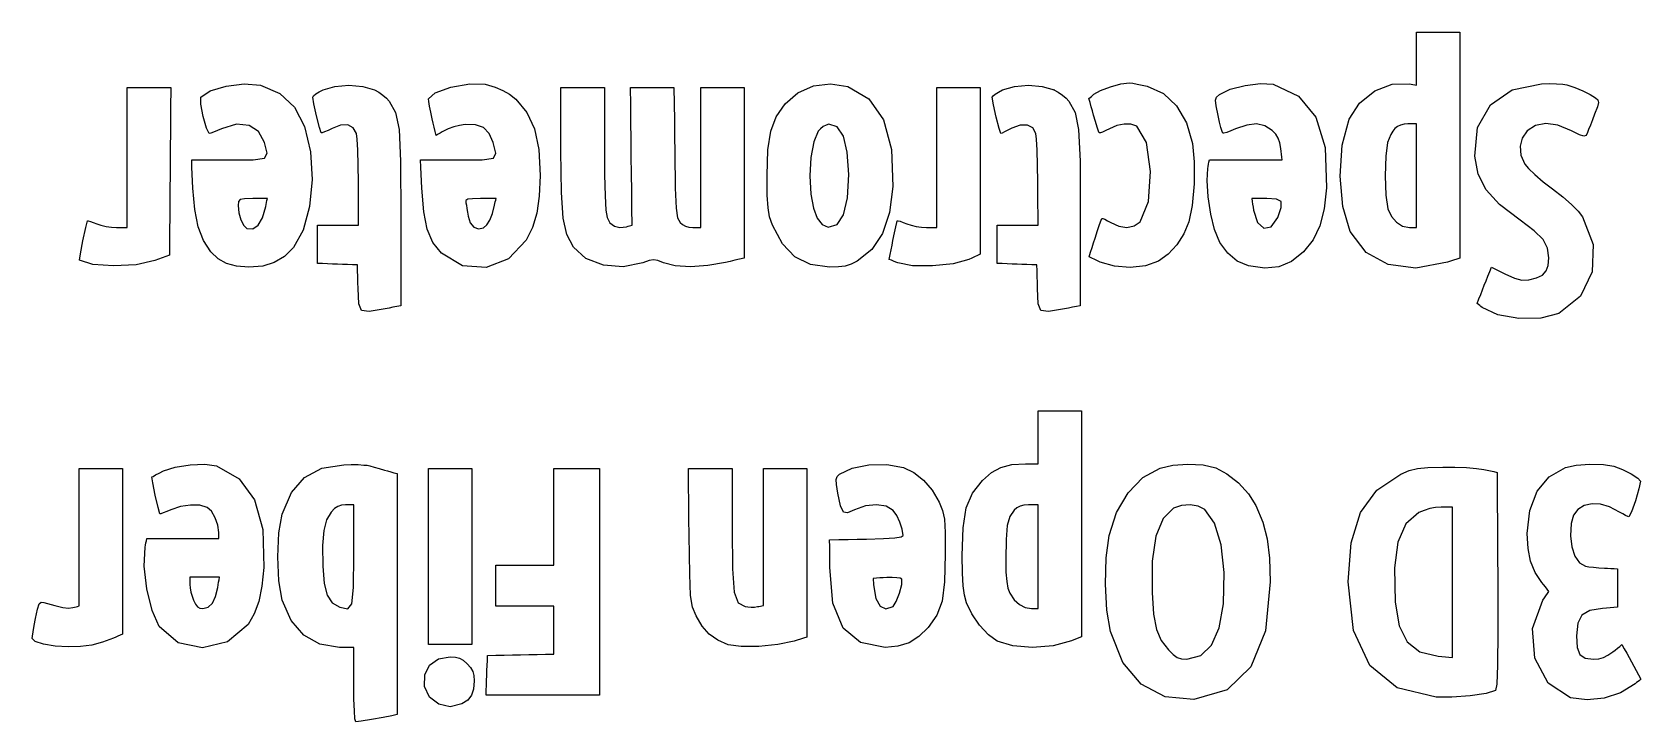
# Model space of a CAD drawing. Extents: x -68 to 38, y -28 to 81.
# Drawn here: x -65.54 to -21.32, y 62.44 to 81.38 of the extents above; entities that cross this region are included whole.
import ezdxf

# ---------------------------------------------------------------- set-up
doc = ezdxf.new("R2010")
doc.units = 0
doc.layers.add('text', color=7, linetype='CONTINUOUS')

msp = doc.modelspace()

# ---------------------------------------------------------------- linework, layer by layer
at = {"layer": 'text', "color": 7}
for points in [[(-26.300656, 78.281044), (-26.300656, 77.505426), (-26.300656, 76.729808), (-26.300656, 75.95419), (-26.300656, 75.178572), (-26.385603, 75.151138), (-26.47055, 75.123703), (-26.555497, 75.096268), (-26.640444, 75.068834), (-27.508071, 74.905879), (-28.264853, 74.998796), (-28.876781, 75.33687), (-29.309864, 75.909396), (-29.515527, 76.59332), (-29.590418, 77.431819), (-29.533045, 78.28089), (-29.341908, 78.996538), (-29.051977, 79.437794), (-28.638648, 79.770261), (-28.162115, 79.958703), (-27.682571, 79.967884), (-27.635102, 79.958385), (-27.587631, 79.948887), (-27.540162, 79.939388), (-27.49269, 79.92989), (-27.49269, 80.111592), (-27.49269, 80.293295), (-27.49269, 80.474997), (-27.49269, 80.6567), (-27.49269, 80.838402), (-27.49269, 81.020105), (-27.49269, 81.201807), (-27.49269, 81.38351), (-27.343685, 81.38351), (-27.194682, 81.38351), (-27.045677, 81.38351), (-26.896672, 81.38351), (-26.747669, 81.38351), (-26.598664, 81.38351), (-26.449659, 81.38351), (-26.300656, 81.38351), (-26.300656, 80.607889), (-26.300656, 79.832272), (-26.300656, 79.056651)], [(-61.746293, 77.559319), (-61.750632, 76.984059), (-61.754971, 76.4088), (-61.759337, 75.833537), (-61.763676, 75.258281), (-61.863011, 75.221948), (-61.962349, 75.185618), (-62.061686, 75.149288), (-62.161022, 75.112958), (-62.682687, 74.998185), (-63.301947, 74.962474), (-63.868293, 75.004963), (-64.231203, 75.124798), (-64.209348, 75.294711), (-64.141536, 75.657471), (-64.065288, 76.023275), (-64.018134, 76.20234), (-63.993157, 76.201282), (-63.936666, 76.185301), (-63.857053, 76.157184), (-63.7627, 76.119652), (-63.645895, 76.080743), (-63.505157, 76.048879), (-63.358197, 76.027342), (-63.222739, 76.019431), (-63.147705, 76.019431), (-63.072672, 76.019431), (-62.997636, 76.019431), (-62.922603, 76.019431), (-62.922603, 76.499557), (-62.922603, 76.979683), (-62.922603, 77.459809), (-62.922603, 77.939935), (-62.922603, 78.420058), (-62.922603, 78.900184), (-62.922603, 79.38031), (-62.922603, 79.860436), (-62.773384, 79.860436), (-62.624164, 79.860436), (-62.474944, 79.860436), (-62.325727, 79.860436), (-62.176508, 79.860436), (-62.027288, 79.860436), (-61.878068, 79.860436), (-61.728851, 79.860436), (-61.73319, 79.285177), (-61.737556, 78.709917), (-61.741895, 78.13466)], [(-59.261591, 79.924389), (-58.732575, 79.702173), (-58.330467, 79.32869), (-58.049416, 78.796179), (-57.88357, 78.096881), (-57.842068, 77.338521), (-57.916429, 76.597178), (-58.092874, 75.949234), (-58.357605, 75.471077), (-58.606102, 75.223141), (-58.881758, 75.055414), (-59.200512, 74.960857), (-59.578308, 74.932441), (-59.924722, 74.955486), (-60.19834, 75.026828), (-60.42358, 75.156286), (-60.624864, 75.353681), (-60.826511, 75.660153), (-60.972926, 76.041809), (-61.0687, 76.51485), (-61.118426, 77.095478), (-61.127025, 77.29001), (-61.135624, 77.484545), (-61.144223, 77.679077), (-61.152822, 77.873612), (-60.893927, 77.873612), (-60.635038, 77.873612), (-60.376146, 77.873612), (-60.117253, 77.873612), (-59.459394, 77.87766), (-59.148601, 77.924176), (-59.08046, 78.064689), (-59.150564, 78.350724), (-59.311605, 78.655154), (-59.575699, 78.824805), (-59.92224, 78.853004), (-60.330624, 78.733071), (-60.446808, 78.682207), (-60.549741, 78.640554), (-60.628254, 78.612408), (-60.671166, 78.602063), (-60.747218, 78.745149), (-60.835565, 79.066718), (-60.899052, 79.405242), (-60.90064, 79.599195), (-60.64809, 79.775021), (-60.208683, 79.904114), (-59.705538, 79.962034)], [(-56.1281, 79.800389), (-56.012186, 79.737548), (-55.897246, 79.657565), (-55.796551, 79.57072), (-55.723391, 79.487281), (-55.546504, 79.174285), (-55.451613, 78.710957), (-55.413307, 77.843457), (-55.40619, 76.317944), (-55.40619, 75.705519), (-55.40619, 75.093091), (-55.40619, 74.48066), (-55.40619, 73.868234), (-55.513806, 73.848152), (-55.62142, 73.828097), (-55.729034, 73.808015), (-55.836648, 73.78796), (-56.274933, 73.71049), (-56.488968, 73.735837), (-56.562498, 73.927046), (-56.579273, 74.347191), (-56.584009, 74.508613), (-56.588745, 74.670035), (-56.593481, 74.831457), (-56.598217, 74.992877), (-56.734808, 74.997692), (-56.871394, 75.002508), (-57.007982, 75.007323), (-57.144568, 75.012139), (-57.281156, 75.016954), (-57.417742, 75.02177), (-57.554331, 75.026585), (-57.690919, 75.0314), (-57.690919, 75.163179), (-57.690919, 75.29496), (-57.690919, 75.426738), (-57.690919, 75.558519), (-57.690919, 75.690295), (-57.690919, 75.822073), (-57.690919, 75.953851), (-57.690919, 76.08563), (-57.55019, 76.08563), (-57.409466, 76.08563), (-57.26874, 76.08563), (-57.128013, 76.08563), (-56.987286, 76.08563), (-56.846557, 76.08563), (-56.705833, 76.08563), (-56.565107, 76.08563), (-56.566694, 76.3795), (-56.568282, 76.67337), (-56.569869, 76.96724), (-56.571457, 77.26111), (-56.577648, 77.730544), (-56.589607, 78.139751), (-56.605614, 78.444752), (-56.62395, 78.60156), (-56.712083, 78.757706), (-56.860572, 78.834682), (-57.05833, 78.830157), (-57.294269, 78.741831), (-57.404497, 78.686772), (-57.49776, 78.644679), (-57.564226, 78.619676), (-57.594047, 78.615919), (-57.640746, 78.769004), (-57.718269, 79.086988), (-57.790945, 79.416169), (-57.823094, 79.602851), (-57.800896, 79.638303), (-57.740428, 79.686531), (-57.650935, 79.741197), (-57.541652, 79.79596), (-57.214881, 79.891755), (-56.832735, 79.924553), (-56.451593, 79.894179), (-56.127835, 79.800463), (-56.127835, 79.800458), (-56.127835, 79.80045), (-56.127835, 79.800445)], [(-53.088337, 79.951548), (-52.812874, 79.872456), (-52.598223, 79.78634), (-52.418315, 79.68052), (-52.247084, 79.542315), (-51.940218, 79.181013), (-51.732205, 78.72833), (-51.614643, 78.157856), (-51.579123, 77.443167), (-51.602141, 76.884274), (-51.669996, 76.41589), (-51.787125, 76.017264), (-51.957945, 75.667644), (-52.443127, 75.158228), (-53.062535, 74.919103), (-53.712275, 74.966001), (-54.288463, 75.314655), (-54.521114, 75.608449), (-54.678708, 75.971552), (-54.775569, 76.451416), (-54.826022, 77.095491), (-54.834409, 77.290023), (-54.842797, 77.484558), (-54.851184, 77.67909), (-54.859571, 77.873625), (-54.600912, 77.873625), (-54.342253, 77.873625), (-54.083591, 77.873625), (-53.824932, 77.873625), (-53.167514, 77.877753), (-52.857631, 77.92437), (-52.792253, 78.064855), (-52.868349, 78.350574), (-52.978268, 78.600959), (-53.1367, 78.76267), (-53.353434, 78.842005), (-53.638263, 78.84526), (-53.79233, 78.820997), (-53.952141, 78.781273), (-54.09882, 78.7316), (-54.213493, 78.677482), (-54.269479, 78.644449), (-54.325465, 78.611418), (-54.381451, 78.578385), (-54.437437, 78.545352), (-54.463339, 78.659191), (-54.489242, 78.773031), (-54.515145, 78.886871), (-54.541048, 79.00071), (-54.581259, 79.184984), (-54.614192, 79.350111), (-54.636443, 79.478042), (-54.644619, 79.550728), (-54.461461, 79.720631), (-54.02651, 79.873568), (-53.511546, 79.965293)], [(-45.969238, 77.519285), (-45.969238, 76.934019), (-45.969238, 76.348755), (-45.969238, 75.763486), (-45.969238, 75.17822), (-46.096912, 75.148153), (-46.224582, 75.118086), (-46.352254, 75.088019), (-46.479929, 75.057951), (-46.969408, 74.972118), (-47.44371, 74.942543), (-47.862802, 74.969345), (-48.186668, 75.052654), (-48.339809, 75.111892), (-48.45567, 75.131339), (-48.577754, 75.110807), (-48.749574, 75.050075), (-49.29066, 74.937703), (-49.836974, 74.983527), (-50.315976, 75.171037), (-50.655118, 75.483727), (-50.838803, 75.82836), (-50.943758, 76.27495), (-50.991182, 76.984358), (-51.002268, 78.117449), (-51.002268, 78.553178), (-51.002268, 78.988907), (-51.002268, 79.424639), (-51.002268, 79.86037), (-50.853262, 79.86037), (-50.70426, 79.86037), (-50.555254, 79.86037), (-50.406249, 79.86037), (-50.257243, 79.86037), (-50.108241, 79.86037), (-49.959235, 79.86037), (-49.810233, 79.86037), (-49.810233, 79.440662), (-49.810233, 79.020953), (-49.810233, 78.601245), (-49.810233, 78.181539), (-49.805259, 77.461936), (-49.790892, 76.892865), (-49.767979, 76.496181), (-49.737374, 76.293746), (-49.65692, 76.150984), (-49.536275, 76.059695), (-49.381248, 76.022582), (-49.197643, 76.042347), (-49.160392, 76.051686), (-49.123142, 76.061026), (-49.085888, 76.070366), (-49.04864, 76.079706), (-49.053932, 76.552291), (-49.059224, 77.024874), (-49.064515, 77.497459), (-49.069807, 77.970045), (-49.075099, 78.442627), (-49.08039, 78.915213), (-49.085682, 79.387795), (-49.090974, 79.860381), (-48.941804, 79.860381), (-48.792635, 79.860381), (-48.643465, 79.860381), (-48.494296, 79.860381), (-48.345127, 79.860381), (-48.195957, 79.860381), (-48.046788, 79.860381), (-47.897621, 79.860381), (-47.892488, 79.415071), (-47.887355, 78.969767), (-47.882222, 78.52446), (-47.87709, 78.079153), (-47.862564, 77.104315), (-47.840286, 76.55122), (-47.799754, 76.281964), (-47.730428, 76.158652), (-47.662055, 76.099491), (-47.579351, 76.055771), (-47.485268, 76.028673), (-47.38275, 76.019386), (-47.32737, 76.019386), (-47.27199, 76.019386), (-47.216608, 76.019386), (-47.16123, 76.019386), (-47.16123, 76.499509), (-47.16123, 76.979635), (-47.16123, 77.459761), (-47.16123, 77.939885), (-47.16123, 78.420011), (-47.16123, 78.900137), (-47.16123, 79.380263), (-47.16123, 79.860389), (-47.012225, 79.860389), (-46.86322, 79.860389), (-46.714217, 79.860389), (-46.565212, 79.860389), (-46.416206, 79.860389), (-46.267201, 79.860389), (-46.118198, 79.860389), (-45.969195, 79.860389), (-45.969195, 79.275117), (-45.969195, 78.689849), (-45.969195, 78.10458)], [(-43.1216, 79.894721), (-42.543739, 79.554356), (-42.139178, 78.972003), (-41.915603, 78.164669), (-41.880699, 77.149366), (-41.972943, 76.430136), (-42.164319, 75.853887), (-42.459364, 75.411096), (-42.862623, 75.092241), (-43.027606, 75.010009), (-43.188473, 74.95968), (-43.375327, 74.93473), (-43.618281, 74.928644), (-44.141346, 74.999391), (-44.571717, 75.211328), (-44.918501, 75.571156), (-45.190805, 76.085566), (-45.26756, 76.309925), (-45.311759, 76.557776), (-45.331973, 76.908923), (-45.336815, 77.443161), (-45.315887, 78.151176), (-45.239485, 78.661874), (-45.087128, 79.056244), (-44.838353, 79.415259), (-44.490048, 79.718575), (-44.060891, 79.907109), (-43.591272, 79.969582)], [(-39.47927, 77.571894), (-39.47927, 76.999781), (-39.47927, 76.427667), (-39.47927, 75.855551), (-39.47927, 75.283437), (-39.557909, 75.247882), (-39.636551, 75.212328), (-39.715191, 75.17677), (-39.793833, 75.141216), (-40.223519, 75.025537), (-40.789116, 74.966202), (-41.343979, 74.970435), (-41.74147, 75.045426), (-41.800901, 75.07027), (-41.860334, 75.095115), (-41.919767, 75.119933), (-41.979201, 75.144777), (-41.953906, 75.274798), (-41.928639, 75.40482), (-41.903345, 75.534841), (-41.878077, 75.664863), (-41.837561, 75.868412), (-41.801999, 76.038171), (-41.775225, 76.156406), (-41.761097, 76.205377), (-41.735432, 76.205213), (-41.677311, 76.189524), (-41.595351, 76.161094), (-41.49818, 76.122629), (-41.379385, 76.082553), (-41.23855, 76.049734), (-41.093291, 76.027562), (-40.96123, 76.019412), (-40.888747, 76.019412), (-40.81627, 76.019412), (-40.743787, 76.019412), (-40.671307, 76.019412), (-40.671307, 76.499536), (-40.671307, 76.979662), (-40.671307, 77.459788), (-40.671307, 77.939911), (-40.671307, 78.42004), (-40.671307, 78.900163), (-40.671307, 79.380289), (-40.671307, 79.860415), (-40.522305, 79.860415), (-40.373299, 79.860415), (-40.224294, 79.860415), (-40.075289, 79.860415), (-39.926283, 79.860415), (-39.77728, 79.860415), (-39.628278, 79.860415), (-39.479272, 79.860415), (-39.479272, 79.288302), (-39.479272, 78.716185), (-39.479272, 78.144072)], [(-37.45288, 79.800389), (-37.336966, 79.737548), (-37.222023, 79.657565), (-37.12133, 79.57072), (-37.04817, 79.487281), (-36.871283, 79.174285), (-36.776393, 78.710957), (-36.738087, 77.843465), (-36.730969, 76.317966), (-36.730969, 75.705543), (-36.730969, 75.09312), (-36.730969, 74.480697), (-36.730969, 73.868274), (-36.838586, 73.848192), (-36.9462, 73.82811), (-37.053814, 73.808028), (-37.161428, 73.787946), (-37.599707, 73.710461), (-37.813742, 73.735781), (-37.887278, 73.926993), (-37.904052, 74.34714), (-37.908788, 74.508563), (-37.913524, 74.669985), (-37.91826, 74.831407), (-37.922996, 74.992827), (-38.059585, 74.997642), (-38.196173, 75.002458), (-38.332762, 75.007273), (-38.469348, 75.012088), (-38.605936, 75.016904), (-38.742522, 75.021719), (-38.87911, 75.026535), (-39.015696, 75.03135), (-39.015696, 75.163128), (-39.015696, 75.294909), (-39.015696, 75.426688), (-39.015696, 75.558469), (-39.015696, 75.690244), (-39.015696, 75.822023), (-39.015696, 75.953801), (-39.015696, 76.085579), (-38.87497, 76.085579), (-38.734246, 76.085579), (-38.593516, 76.085579), (-38.452793, 76.085579), (-38.312066, 76.085579), (-38.171339, 76.085579), (-38.030613, 76.085579), (-37.889886, 76.085579), (-37.891474, 76.379449), (-37.893061, 76.673319), (-37.894649, 76.967189), (-37.896236, 77.261059), (-37.902428, 77.730494), (-37.914387, 78.139701), (-37.930421, 78.444702), (-37.948783, 78.60151), (-38.036611, 78.756931), (-38.184479, 78.83433), (-38.380601, 78.831155), (-38.613188, 78.744871), (-38.72158, 78.689433), (-38.814213, 78.644036), (-38.881256, 78.61336), (-38.912871, 78.602089), (-38.961446, 78.740582), (-39.040929, 79.054167), (-39.115148, 79.389992), (-39.147927, 79.595208), (-39.125728, 79.633614), (-39.06526, 79.684256), (-38.975768, 79.740551), (-38.866484, 79.795913), (-38.539711, 79.891705), (-38.157565, 79.924505), (-37.776423, 79.894134), (-37.45267, 79.800416), (-37.45267, 79.80041), (-37.45267, 79.800402), (-37.45267, 79.800397)], [(-34.890825, 79.898637), (-34.445928, 79.696263), (-34.082623, 79.357802), (-33.81215, 78.897422), (-33.645749, 78.329283), (-33.59946, 77.826019), (-33.604408, 77.219004), (-33.655065, 76.627631), (-33.745883, 76.171294), (-33.884315, 75.841366), (-34.079009, 75.539982), (-34.31611, 75.284988), (-34.581768, 75.094228), (-34.936084, 74.967519), (-35.359716, 74.92077), (-35.7938, 74.954854), (-36.17948, 75.070641), (-36.256839, 75.10615), (-36.334198, 75.141663), (-36.411557, 75.177173), (-36.488915, 75.212685), (-36.447815, 75.342103), (-36.40672, 75.471524), (-36.365622, 75.60094), (-36.324522, 75.730358), (-36.258982, 75.933076), (-36.202052, 76.102338), (-36.15984, 76.220451), (-36.138462, 76.269716), (-36.11248, 76.267335), (-36.05774, 76.245057), (-35.98227, 76.20655), (-35.894093, 76.155541), (-35.667297, 76.053599), (-35.447285, 76.022897), (-35.247194, 76.063135), (-35.080174, 76.174019), (-34.853262, 76.729993), (-34.801594, 77.557321), (-34.913756, 78.35015), (-35.178323, 78.802622), (-35.337531, 78.855274), (-35.521808, 78.860195), (-35.721717, 78.818312), (-35.927819, 78.730523), (-36.028797, 78.679742), (-36.115633, 78.642303), (-36.179073, 78.621771), (-36.209857, 78.621718), (-36.230732, 78.668444), (-36.267184, 78.775288), (-36.314084, 78.92636), (-36.366294, 79.105779), (-36.39851, 79.219899), (-36.430726, 79.334019), (-36.462941, 79.448139), (-36.495157, 79.562262), (-36.460904, 79.59108), (-36.426651, 79.619901), (-36.392398, 79.648722), (-36.358145, 79.677543), (-36.171802, 79.783892), (-35.899757, 79.885884), (-35.611851, 79.961383), (-35.37792, 79.988254), (-35.286861, 79.979787), (-35.164674, 79.960049), (-35.027339, 79.931985)], [(-31.433028, 79.952091), (-30.729131, 79.626815), (-30.252815, 79.051809), (-29.998939, 78.217149), (-29.962358, 77.112903), (-30.024403, 76.530487), (-30.14405, 76.061669), (-30.331817, 75.677253), (-30.598223, 75.348046), (-30.924182, 75.084291), (-31.272262, 74.936526), (-31.66116, 74.90008), (-32.109565, 74.970284), (-32.41668, 75.097874), (-32.679348, 75.31115), (-32.890858, 75.602961), (-33.044499, 75.966157), (-33.145438, 76.387763), (-33.215251, 76.862425), (-33.244995, 77.307512), (-33.225733, 77.640398), (-33.21478, 77.698709), (-33.203826, 77.757018), (-33.192872, 77.815327), (-33.181918, 77.873638), (-32.932176, 77.873638), (-32.68243, 77.873638), (-32.432687, 77.873638), (-32.182942, 77.873638), (-31.933202, 77.873638), (-31.683456, 77.873638), (-31.433711, 77.873638), (-31.183971, 77.873638), (-31.192781, 77.951743), (-31.201592, 78.029848), (-31.210403, 78.107953), (-31.219213, 78.186058), (-31.246034, 78.345295), (-31.290497, 78.471446), (-31.359678, 78.579073), (-31.460656, 78.682739), (-31.660707, 78.813224), (-31.886783, 78.863503), (-32.151075, 78.834102), (-32.465779, 78.725533), (-32.595218, 78.672622), (-32.704555, 78.633135), (-32.782265, 78.610884), (-32.816836, 78.609561), (-32.833637, 78.656069), (-32.86299, 78.763797), (-32.900756, 78.916692), (-32.942799, 79.098707), (-32.999433, 79.365126), (-33.014329, 79.51556), (-32.98423, 79.600764), (-32.90585, 79.671505), (-32.613186, 79.815182), (-32.202857, 79.922643), (-31.775812, 79.974662)], [(-23.353677, 79.933543), (-23.140315, 79.864768), (-22.918483, 79.774447), (-22.718572, 79.676167), (-22.570955, 79.583516), (-22.506204, 79.524048), (-22.487207, 79.453748), (-22.515914, 79.33481), (-22.59426, 79.129435), (-22.654416, 78.977834), (-22.711915, 78.832488), (-22.760241, 78.709896), (-22.792877, 78.626563), (-22.830501, 78.548016), (-22.888196, 78.527008), (-23.006491, 78.568199), (-23.225915, 78.676228), (-23.602148, 78.825612), (-23.935975, 78.874933), (-24.221161, 78.824204), (-24.451468, 78.673444), (-24.58813, 78.476886), (-24.644897, 78.249437), (-24.620767, 78.005647), (-24.514722, 77.760055), (-24.414212, 77.640374), (-24.236526, 77.471927), (-24.006759, 77.277083), (-23.750002, 77.078216), (-23.467591, 76.859036), (-23.231413, 76.653679), (-23.048393, 76.468603), (-22.92546, 76.310256), (-22.635683, 75.55695), (-22.663552, 74.800046), (-22.985594, 74.134918), (-23.578343, 73.656956), (-24.072362, 73.52602), (-24.673345, 73.515965), (-25.252748, 73.616885), (-25.682015, 73.818897), (-25.71775, 73.847504), (-25.753485, 73.876111), (-25.789219, 73.90472), (-25.824954, 73.933327), (-25.775506, 74.058422), (-25.726058, 74.183517), (-25.676613, 74.308612), (-25.627167, 74.433709), (-25.577719, 74.558804), (-25.528271, 74.683902), (-25.478826, 74.808997), (-25.429378, 74.934092), (-25.337282, 74.887636), (-25.245186, 74.841184), (-25.15309, 74.794728), (-25.060993, 74.748272), (-24.799268, 74.629334), (-24.592948, 74.57429), (-24.402898, 74.5781), (-24.189967, 74.635663), (-24.03113, 74.713919), (-23.926143, 74.825033), (-23.868167, 74.980182), (-23.850361, 75.190542), (-23.885426, 75.454403), (-24.010114, 75.688959), (-24.253644, 75.932124), (-24.645248, 76.221819), (-25.204993, 76.649713), (-25.576658, 77.053761), (-25.793085, 77.480346), (-25.887118, 77.97586), (-25.808994, 78.769745), (-25.45662, 79.389862), (-24.86227, 79.801061), (-24.058218, 79.96818), (-23.846122, 79.971276), (-23.642589, 79.965772), (-23.470734, 79.952834), (-23.353677, 79.933599), (-23.353677, 79.933591), (-23.353677, 79.933583), (-23.353677, 79.933578)], [(-43.931497, 78.66211), (-44.056102, 78.374518), (-44.136491, 77.944928), (-44.164722, 77.441553), (-44.132858, 76.932598), (-44.061116, 76.553439), (-43.958924, 76.279029), (-43.824444, 76.105902), (-43.655844, 76.030586), (-43.415554, 76.097562), (-43.238596, 76.369657), (-43.130095, 76.833638), (-43.095184, 77.476279), (-43.133977, 78.086512), (-43.240734, 78.526506), (-43.411265, 78.78571), (-43.641387, 78.85357), (-43.714541, 78.832377), (-43.793625, 78.789213), (-43.869116, 78.730364)], [(-28.084407, 78.738857), (-28.1397, 78.669166), (-28.195519, 78.574141), (-28.245358, 78.466276), (-28.28271, 78.358069), (-28.335044, 77.975479), (-28.350893, 77.440865), (-28.330864, 76.90928), (-28.27556, 76.535784), (-28.180713, 76.324601), (-28.042714, 76.161581), (-27.872859, 76.056555), (-27.682442, 76.019362), (-27.635007, 76.019362), (-27.58757, 76.019362), (-27.540135, 76.019362), (-27.492701, 76.019362), (-27.492701, 76.375317), (-27.492701, 76.731271), (-27.492701, 77.087228), (-27.492701, 77.443183), (-27.492701, 77.799137), (-27.492701, 78.155091), (-27.492701, 78.511046), (-27.492701, 78.867003), (-27.550647, 78.867003), (-27.608594, 78.867003), (-27.666537, 78.867003), (-27.724484, 78.867003), (-27.829209, 78.857954), (-27.928075, 78.832157), (-28.015129, 78.791761)], [(-59.876319, 76.625253), (-59.855231, 76.420931), (-59.799992, 76.226208), (-59.722612, 76.072644), (-59.635103, 75.991785), (-59.47184, 75.981598), (-59.329412, 76.081494), (-59.210532, 76.288298), (-59.117912, 76.598821), (-59.106217, 76.652629), (-59.094523, 76.706437), (-59.082802, 76.760243), (-59.071107, 76.814049), (-59.171757, 76.814049), (-59.272407, 76.814049), (-59.37306, 76.814049), (-59.473713, 76.814049), (-59.704742, 76.810821), (-59.824458, 76.789733), (-59.869453, 76.733599)], [(-53.615583, 76.698145), (-53.603412, 76.633616), (-53.587511, 76.543584), (-53.569916, 76.439978), (-53.552691, 76.334722), (-53.494719, 76.149609), (-53.397196, 76.028591), (-53.271876, 75.980574), (-53.130517, 76.014486), (-53.041088, 76.091715), (-52.959975, 76.222012), (-52.888389, 76.402907), (-52.827545, 76.631923), (-52.817597, 76.67745), (-52.807649, 76.722979), (-52.7977, 76.768509), (-52.787752, 76.814038), (-52.894133, 76.814038), (-53.000511, 76.814038), (-53.10689, 76.814038), (-53.213271, 76.814038), (-53.435047, 76.810096), (-53.560722, 76.793877), (-53.613233, 76.758764)], [(-31.972069, 76.499488), (-31.863217, 76.159271), (-31.682935, 76.001095), (-31.480497, 76.040272), (-31.30516, 76.292126), (-31.207503, 76.573106), (-31.211816, 76.730358), (-31.3384, 76.798978), (-31.607608, 76.814033), (-31.709195, 76.814033), (-31.810782, 76.814033), (-31.912368, 76.814033), (-32.013955, 76.814033), (-32.003478, 76.735391), (-31.993, 76.656749), (-31.982523, 76.578109)], [(-36.697854, 67.880972), (-36.697854, 67.104634), (-36.697854, 66.328299), (-36.697854, 65.551962), (-36.697854, 64.775624), (-36.766847, 64.74802), (-36.835842, 64.720413), (-36.904838, 64.692807), (-36.97383, 64.6652), (-37.477814, 64.532263), (-38.045893, 64.487271), (-38.588328, 64.530382), (-39.015387, 64.661745), (-39.250789, 64.836192), (-39.495714, 65.101831), (-39.710746, 65.409542), (-39.856483, 65.710198), (-39.914766, 65.921145), (-39.951429, 66.179421), (-39.970479, 66.52875), (-39.97593, 67.012863), (-39.952038, 67.774768), (-39.865553, 68.317717), (-39.694278, 68.723397), (-39.416026, 69.073488), (-39.169541, 69.289618), (-38.910709, 69.429953), (-38.609921, 69.505936), (-38.237551, 69.529008), (-38.150633, 69.52914), (-38.063712, 69.529302), (-37.976794, 69.529436), (-37.889873, 69.529598), (-37.889873, 69.711713), (-37.889873, 69.893831), (-37.889873, 70.075946), (-37.889873, 70.258064), (-37.889873, 70.44018), (-37.889873, 70.622298), (-37.889873, 70.804413), (-37.889873, 70.986531), (-37.740868, 70.986531), (-37.591865, 70.986531), (-37.44286, 70.986531), (-37.293857, 70.986531), (-37.144852, 70.986531), (-36.995846, 70.986531), (-36.846844, 70.986531), (-36.697838, 70.986531), (-36.697838, 70.210119), (-36.697838, 69.433708), (-36.697838, 68.657299)], [(-60.471906, 69.471397), (-59.848802, 69.119094), (-59.423487, 68.536157), (-59.196702, 67.724156), (-59.169178, 66.684664), (-59.220409, 66.171616), (-59.306568, 65.751082), (-59.432845, 65.404303), (-59.604436, 65.112518), (-60.163947, 64.643385), (-60.851297, 64.476076), (-61.524977, 64.613683), (-62.04347, 65.059292), (-62.239666, 65.503464), (-62.384751, 66.098331), (-62.456283, 66.718036), (-62.431809, 67.236717), (-62.420565, 67.296645), (-62.40932, 67.356576), (-62.398075, 67.416504), (-62.38683, 67.476432), (-62.139238, 67.476432), (-61.891647, 67.476432), (-61.644058, 67.476432), (-61.396469, 67.476432), (-61.148877, 67.476432), (-60.901288, 67.476432), (-60.653696, 67.476432), (-60.406104, 67.476432), (-60.406104, 67.518358), (-60.406104, 67.560278), (-60.406104, 67.602204), (-60.406104, 67.644125), (-60.434722, 67.84402), (-60.509175, 68.049696), (-60.612387, 68.224562), (-60.727266, 68.332023), (-60.925915, 68.389599), (-61.183685, 68.396584), (-61.462408, 68.355404), (-61.723893, 68.268499), (-61.838124, 68.21858), (-61.933803, 68.180361), (-62.000901, 68.157607), (-62.029397, 68.154061), (-62.07685, 68.324747), (-62.153444, 68.668162), (-62.221754, 69.007893), (-62.244376, 69.167518), (-62.214224, 69.185087), (-62.144763, 69.22225), (-62.046333, 69.273547), (-61.929273, 69.333536), (-61.610363, 69.438483), (-61.198248, 69.502396), (-60.787305, 69.51634)], [(-56.333324, 69.488251), (-56.256079, 69.47407), (-56.137654, 69.436139), (-55.998647, 69.398108), (-55.853198, 69.357801), (-55.76628, 69.333539), (-55.679361, 69.309277), (-55.592441, 69.285014), (-55.505522, 69.260752), (-55.505522, 68.433728), (-55.505522, 67.606705), (-55.505522, 66.779678), (-55.505522, 65.952654), (-55.505522, 65.125628), (-55.505522, 64.298604), (-55.505522, 63.471578), (-55.505522, 62.644554), (-55.542773, 62.636405), (-55.580024, 62.628256), (-55.617274, 62.620107), (-55.654525, 62.611957), (-55.893145, 62.565288), (-56.208131, 62.509595), (-56.493556, 62.462941), (-56.643495, 62.443389), (-56.664476, 62.523962), (-56.681674, 62.743342), (-56.693289, 63.068028), (-56.697549, 63.464508), (-56.697549, 63.719791), (-56.697549, 63.975069), (-56.697549, 64.23035), (-56.697549, 64.48563), (-56.795212, 64.486159), (-56.892875, 64.486689), (-56.990538, 64.487218), (-57.088201, 64.487747), (-57.626313, 64.573469), (-58.071808, 64.821908), (-58.418944, 65.228318), (-58.661985, 65.787957), (-58.753859, 66.313361), (-58.785601, 66.976671), (-58.756883, 67.635417), (-58.667382, 68.147129), (-58.410916, 68.73937), (-58.052493, 69.155538), (-57.57832, 69.406686), (-56.974613, 69.503864), (-56.766587, 69.50823), (-56.576336, 69.506643), (-56.423285, 69.49344), (-56.333319, 69.48836), (-56.333319, 69.48836), (-56.333319, 69.48836), (-56.333319, 69.488363)], [(-41.593454, 69.42681), (-41.308122, 69.293889), (-41.040726, 69.082291), (-40.804435, 68.804806), (-40.612411, 68.474207), (-40.516291, 68.244874), (-40.464538, 68.005585), (-40.443504, 67.64355), (-40.439535, 67.045976), (-40.458056, 66.283262), (-40.528342, 65.756156), (-40.67245, 65.370759), (-40.912441, 65.033175), (-41.166094, 64.783297), (-41.436773, 64.614218), (-41.740959, 64.518341), (-42.095133, 64.48807), (-42.774959, 64.618358), (-43.249039, 65.018316), (-43.526838, 65.701568), (-43.61781, 66.681743), (-43.617942, 66.872139), (-43.618074, 67.062534), (-43.618209, 67.252928), (-43.618339, 67.443322), (-43.36586, 67.447873), (-43.113382, 67.452423), (-42.8609, 67.457001), (-42.608422, 67.461552), (-42.136167, 67.474384), (-41.823948, 67.493937), (-41.651485, 67.522252), (-41.598502, 67.561318), (-41.622526, 67.730035), (-41.685489, 67.923673), (-41.77367, 68.107944), (-41.873351, 68.24856), (-42.066357, 68.365037), (-42.332231, 68.407008), (-42.633978, 68.373901), (-42.934597, 68.265136), (-43.126632, 68.181652), (-43.241395, 68.204882), (-43.316809, 68.372962), (-43.390789, 68.724037), (-43.431691, 68.960569), (-43.440211, 69.101029), (-43.413194, 69.182944), (-43.34753, 69.243843), (-42.997589, 69.408921), (-42.541665, 69.499327), (-42.050172, 69.507714), (-41.593525, 69.426749), (-41.593528, 69.426749), (-41.593533, 69.426749), (-41.593536, 69.426749)], [(-33.007481, 69.419841), (-32.699906, 69.25831), (-32.384814, 69.005331), (-32.104594, 68.700619), (-31.901629, 68.383878), (-31.712232, 67.930054), (-31.590387, 67.46574), (-31.525725, 66.935624), (-31.507866, 66.284397), (-31.644436, 64.944508), (-32.042578, 63.955517), (-32.697969, 63.324067), (-33.606291, 63.056807), (-34.399025, 63.129329), (-35.057914, 63.474158), (-35.564903, 64.076624), (-35.901943, 64.922058), (-35.996817, 65.507223), (-36.035634, 66.22403), (-36.01669, 66.949467), (-35.938302, 67.560532), (-35.733416, 68.195992), (-35.418311, 68.73457), (-35.013218, 69.149476), (-34.538368, 69.413927), (-34.187205, 69.494313), (-33.771521, 69.522258), (-33.356535, 69.49752), (-33.007473, 69.419828), (-33.007473, 69.419833), (-33.007473, 69.419838), (-33.007473, 69.419843)], [(-25.638415, 69.37483), (-25.547356, 69.354827), (-25.456297, 69.334825), (-25.365238, 69.314822), (-25.274181, 69.29482), (-25.269869, 68.551232), (-25.265556, 67.807648), (-25.261243, 67.064063), (-25.256931, 66.320478), (-25.252856, 64.925219), (-25.260608, 63.997823), (-25.281405, 63.476311), (-25.316446, 63.298704), (-25.575002, 63.223065), (-26.017174, 63.159698), (-26.517981, 63.121997), (-26.95244, 63.12332), (-28.022021, 63.380474), (-28.776149, 63.985753), (-29.223187, 64.950085), (-29.371504, 66.28441), (-29.288816, 67.35584), (-29.028935, 68.187536), (-28.578244, 68.807299), (-27.923146, 69.242922), (-27.688299, 69.341069), (-27.465004, 69.398558), (-27.181051, 69.427728), (-26.764224, 69.440931), (-26.439777, 69.440137), (-26.119366, 69.427384), (-25.839932, 69.404921)], [(-22.062307, 69.467458), (-21.824746, 69.376005), (-21.588084, 69.256368), (-21.406419, 69.139176), (-21.333841, 69.055052), (-21.376918, 68.840935), (-21.475155, 68.509928), (-21.582081, 68.205893), (-21.651208, 68.072702), (-21.685959, 68.082835), (-21.745929, 68.1104), (-21.822695, 68.151153), (-21.907841, 68.200855), (-22.185333, 68.345487), (-22.435738, 68.422902), (-22.664525, 68.43412), (-22.87716, 68.380148), (-23.059797, 68.27246), (-23.175705, 68.116086), (-23.236575, 67.885435), (-23.254091, 67.554907), (-23.223333, 67.24879), (-23.137971, 66.993898), (-23.007767, 66.810097), (-22.842492, 66.717252), (-22.755097, 66.702595), (-22.628812, 66.68799), (-22.480542, 66.675157), (-22.3272, 66.665791), (-22.236141, 66.661505), (-22.145082, 66.657219), (-22.054023, 66.652932), (-21.962967, 66.648646), (-21.962967, 66.516196), (-21.962967, 66.383748), (-21.962967, 66.2513), (-21.962967, 66.118852), (-21.962967, 65.986402), (-21.962967, 65.853957), (-21.962967, 65.721507), (-21.962967, 65.589059), (-22.06599, 65.580777), (-22.169016, 65.572496), (-22.27204, 65.564214), (-22.375063, 65.555933), (-22.730118, 65.497823), (-22.948397, 65.372992), (-23.058437, 65.151322), (-23.088777, 64.802699), (-23.069594, 64.483529), (-22.999099, 64.288794), (-22.857793, 64.191646), (-22.62619, 64.165241), (-22.480103, 64.175189), (-22.351746, 64.208408), (-22.227563, 64.269995), (-22.093994, 64.365038), (-22.031142, 64.414987), (-21.96829, 64.464935), (-21.905441, 64.514883), (-21.842587, 64.564831), (-21.777825, 64.445472), (-21.713057, 64.326116), (-21.648295, 64.206757), (-21.583528, 64.087398), (-21.518763, 63.968042), (-21.453999, 63.848683), (-21.389234, 63.729327), (-21.324469, 63.609968), (-21.362889, 63.579478), (-21.40131, 63.548987), (-21.43973, 63.518499), (-21.47815, 63.488008), (-21.880163, 63.24225), (-22.331161, 63.091925), (-22.799412, 63.043887), (-23.253186, 63.104979), (-23.870324, 63.503407), (-24.234536, 64.193758), (-24.29843, 65.009309), (-24.014609, 65.783348), (-23.973368, 65.844117), (-23.932128, 65.904889), (-23.890887, 65.965659), (-23.849649, 66.026428), (-23.898748, 66.087653), (-23.947844, 66.148875), (-23.996943, 66.210097), (-24.046041, 66.271319), (-24.228059, 66.546215), (-24.352395, 66.851489), (-24.423634, 67.202538), (-24.446361, 67.614751), (-24.375924, 68.250904), (-24.170909, 68.775909), (-23.840783, 69.173453), (-23.395005, 69.427233), (-23.100609, 69.490617), (-22.724252, 69.520147), (-22.350095, 69.513268)], [(-63.05508, 67.122261), (-63.05508, 66.553592), (-63.05508, 65.984923), (-63.05508, 65.416254), (-63.05508, 64.847585), (-63.117165, 64.820945), (-63.179249, 64.794304), (-63.241336, 64.767663), (-63.303421, 64.741025), (-63.604802, 64.627603), (-63.898408, 64.552586), (-64.204946, 64.511983), (-64.545123, 64.501796), (-64.907409, 64.524524), (-65.225986, 64.577684), (-65.451961, 64.650016), (-65.536435, 64.730251), (-65.528365, 64.793399), (-65.507912, 64.917951), (-65.478163, 65.08589), (-65.442209, 65.279208), (-65.388464, 65.540569), (-65.342879, 65.680964), (-65.289525, 65.731061), (-65.212474, 65.721509), (-64.911719, 65.633654), (-64.69411, 65.583955), (-64.536172, 65.568318), (-64.414414, 65.582685), (-64.372591, 65.593189), (-64.330766, 65.603693), (-64.288943, 65.614197), (-64.247118, 65.624674), (-64.247118, 66.096207), (-64.247118, 66.567742), (-64.247118, 67.039274), (-64.247118, 67.510806), (-64.247118, 67.982339), (-64.247118, 68.453868), (-64.247118, 68.925401), (-64.247118, 69.396933), (-64.098115, 69.396933), (-63.94911, 69.396933), (-63.800104, 69.396933), (-63.651102, 69.396933), (-63.502096, 69.396933), (-63.353093, 69.396933), (-63.204088, 69.396933), (-63.055083, 69.396933), (-63.055083, 68.828264), (-63.055083, 68.259593), (-63.055083, 67.690924)], [(-53.452571, 66.979751), (-53.452571, 66.375456), (-53.452571, 65.771161), (-53.452571, 65.166866), (-53.452571, 64.562574), (-53.601576, 64.562574), (-53.750581, 64.562574), (-53.899587, 64.562574), (-54.048589, 64.562574), (-54.197595, 64.562574), (-54.346597, 64.562574), (-54.495603, 64.562574), (-54.644608, 64.562574), (-54.644608, 65.166866), (-54.644608, 65.771161), (-54.644608, 66.375456), (-54.644608, 66.979751), (-54.644608, 67.584048), (-54.644608, 68.188343), (-54.644608, 68.792638), (-54.644608, 69.396936), (-54.495603, 69.396936), (-54.346597, 69.396936), (-54.197595, 69.396936), (-54.048589, 69.396936), (-53.899587, 69.396936), (-53.750581, 69.396936), (-53.601576, 69.396936), (-53.452571, 69.396936), (-53.452571, 68.792638), (-53.452571, 68.188343), (-53.452571, 67.584048)], [(-49.942691, 66.284397), (-49.942691, 65.506265), (-49.942691, 64.728131), (-49.942691, 63.949997), (-49.942691, 63.171863), (-50.332427, 63.171863), (-50.722164, 63.171863), (-51.1119, 63.171863), (-51.501637, 63.171863), (-51.891373, 63.171863), (-52.28111, 63.171863), (-52.670846, 63.171863), (-53.060582, 63.171863), (-53.055767, 63.308452), (-53.050952, 63.445038), (-53.046136, 63.581626), (-53.041321, 63.718212), (-53.036505, 63.8548), (-53.03169, 63.991389), (-53.026875, 64.127975), (-53.022059, 64.264563), (-52.794414, 64.269167), (-52.566767, 64.27377), (-52.339122, 64.278374), (-52.111475, 64.282978), (-51.883833, 64.287582), (-51.656185, 64.292185), (-51.42854, 64.296789), (-51.200896, 64.301393), (-51.200896, 64.466488), (-51.200896, 64.63158), (-51.200896, 64.796674), (-51.200896, 64.961766), (-51.200896, 65.126858), (-51.200896, 65.291953), (-51.200896, 65.457045), (-51.200896, 65.622137), (-51.399566, 65.622137), (-51.598239, 65.622137), (-51.796912, 65.622137), (-51.995585, 65.622137), (-52.194258, 65.622137), (-52.39293, 65.622137), (-52.591603, 65.622137), (-52.790274, 65.622137), (-52.790274, 65.762864), (-52.790274, 65.90359), (-52.790274, 66.044317), (-52.790274, 66.185043), (-52.790274, 66.32577), (-52.790274, 66.466496), (-52.790274, 66.60722), (-52.790274, 66.747949), (-52.591603, 66.747949), (-52.39293, 66.747949), (-52.194258, 66.747949), (-51.995585, 66.747949), (-51.796912, 66.747949), (-51.598239, 66.747949), (-51.399566, 66.747949), (-51.200896, 66.747949), (-51.200896, 67.07907), (-51.200896, 67.410191), (-51.200896, 67.741311), (-51.200896, 68.072432), (-51.200896, 68.403553), (-51.200896, 68.734673), (-51.200896, 69.065794), (-51.200896, 69.396915), (-51.043611, 69.396915), (-50.886327, 69.396915), (-50.729046, 69.396915), (-50.571764, 69.396915), (-50.414483, 69.396915), (-50.257201, 69.396915), (-50.099917, 69.396915), (-49.942635, 69.396915), (-49.942635, 68.618781), (-49.942635, 67.840647), (-49.942635, 67.062512)], [(-44.247409, 67.081658), (-44.247409, 66.502837), (-44.247409, 65.924016), (-44.247409, 65.345198), (-44.247409, 64.766374), (-44.33433, 64.739916), (-44.421248, 64.713458), (-44.508169, 64.686999), (-44.595088, 64.660541), (-45.038561, 64.567532), (-45.561229, 64.51606), (-46.053169, 64.512118), (-46.404464, 64.561724), (-46.687991, 64.683324), (-46.927027, 64.85324), (-47.124953, 65.074508), (-47.285166, 65.350161), (-47.385679, 65.594234), (-47.439781, 65.908514), (-47.465419, 66.495876), (-47.480527, 67.559196), (-47.485845, 68.018626), (-47.491163, 68.478057), (-47.496481, 68.937487), (-47.501799, 69.396917), (-47.351627, 69.396917), (-47.201455, 69.396917), (-47.05128, 69.396917), (-46.901108, 69.396917), (-46.750936, 69.396917), (-46.600764, 69.396917), (-46.450592, 69.396917), (-46.300419, 69.396917), (-46.300419, 68.982485), (-46.300419, 68.568052), (-46.300419, 68.153619), (-46.300419, 67.739187), (-46.289254, 66.640849), (-46.240893, 66.008206), (-46.133031, 65.708082), (-45.943362, 65.607305), (-45.863227, 65.596986), (-45.772732, 65.593282), (-45.682977, 65.596245), (-45.605063, 65.605929), (-45.563671, 65.61384), (-45.522283, 65.621751), (-45.480894, 65.629662), (-45.439502, 65.637573), (-45.439502, 66.107491), (-45.439502, 66.57741), (-45.439502, 67.047325), (-45.439502, 67.517241), (-45.439502, 67.987159), (-45.439502, 68.457078), (-45.439502, 68.926994), (-45.439502, 69.396909), (-45.290497, 69.396909), (-45.141494, 69.396909), (-44.992492, 69.396909), (-44.843486, 69.396909), (-44.694481, 69.396909), (-44.545476, 69.396909), (-44.396473, 69.396909), (-44.247468, 69.396909), (-44.247468, 68.818094), (-44.247468, 68.239281), (-44.247468, 67.660465)], [(-57.31679, 68.204589), (-57.445894, 67.992052), (-57.523205, 67.700637), (-57.555074, 67.289464), (-57.547851, 66.717657), (-57.510428, 66.239793), (-57.430035, 65.917843), (-57.29142, 65.71527), (-57.079327, 65.595541), (-56.861768, 65.546519), (-56.748079, 65.682798), (-56.704569, 66.129261), (-56.697557, 67.010792), (-56.697557, 67.358986), (-56.697557, 67.707183), (-56.697557, 68.055377), (-56.697557, 68.403574), (-56.754032, 68.403574), (-56.810505, 68.403574), (-56.86698, 68.403574), (-56.923453, 68.403574), (-57.03884, 68.39352), (-57.136599, 68.360169), (-57.226118, 68.29878)], [(-38.548725, 68.259521), (-38.663409, 68.085172), (-38.735338, 67.831079), (-38.771827, 67.454712), (-38.780188, 66.913528), (-38.772832, 66.556907), (-38.753068, 66.297107), (-38.717976, 66.1106), (-38.664684, 65.973853), (-38.545971, 65.795997), (-38.404795, 65.664843), (-38.245846, 65.583714), (-38.07383, 65.555933), (-38.027845, 65.555933), (-37.981863, 65.555933), (-37.935876, 65.555933), (-37.889892, 65.555933), (-37.889892, 65.911887), (-37.889892, 66.267842), (-37.889892, 66.623796), (-37.889892, 66.979751), (-37.889892, 67.335708), (-37.889892, 67.691662), (-37.889892, 68.047617), (-37.889892, 68.403574), (-37.955471, 68.403574), (-38.021051, 68.403574), (-38.086631, 68.403574), (-38.15221, 68.403574), (-38.27858, 68.395266), (-38.384183, 68.369443), (-38.47293, 68.324665)], [(-34.168779, 68.310732), (-34.454016, 68.031575), (-34.649556, 67.543263), (-34.751987, 66.85922), (-34.757887, 65.992874), (-34.714935, 65.395683), (-34.638275, 64.977813), (-34.509169, 64.6735), (-34.308887, 64.416997), (-34.176357, 64.288545), (-34.063716, 64.211898), (-33.946268, 64.174861), (-33.799313, 64.16523), (-33.418525, 64.262817), (-33.12217, 64.55166), (-32.914139, 65.025878), (-32.798318, 65.679583), (-32.773685, 66.544932), (-32.857762, 67.305434), (-33.03889, 67.901506), (-33.305418, 68.273566), (-33.486398, 68.363302), (-33.713037, 68.400375), (-33.951702, 68.383336)], [(-27.428989, 68.188343), (-27.77843, 67.884152), (-28.000706, 67.381412), (-28.098877, 66.668503), (-28.076017, 65.73381), (-27.968416, 65.082149), (-27.750619, 64.636189), (-27.400271, 64.367819), (-26.895015, 64.248934), (-26.796098, 64.239965), (-26.697178, 64.230995), (-26.598256, 64.222026), (-26.499339, 64.213057), (-26.499339, 64.728594), (-26.499339, 65.244132), (-26.499339, 65.75967), (-26.499339, 66.275208), (-26.499339, 66.790743), (-26.499339, 67.306278), (-26.499339, 67.821813), (-26.499339, 68.337349), (-26.578608, 68.337349), (-26.657883, 68.337349), (-26.737154, 68.337349), (-26.816426, 68.337349), (-26.969474, 68.327109), (-27.127748, 68.297603), (-27.283508, 68.250724)], [(-61.200801, 66.216047), (-61.193234, 66.119961), (-61.172623, 66.006775), (-61.142114, 65.89061), (-61.104855, 65.785591), (-61.050708, 65.675376), (-60.993728, 65.60469), (-60.926468, 65.56704), (-60.841484, 65.555928), (-60.699358, 65.593107), (-60.583187, 65.703356), (-60.494324, 65.88476), (-60.434116, 66.135389), (-60.422871, 66.205752), (-60.411626, 66.276118), (-60.400381, 66.346479), (-60.389137, 66.416842), (-60.490586, 66.416842), (-60.592038, 66.416842), (-60.693492, 66.416842), (-60.794944, 66.416842), (-60.896396, 66.416842), (-60.997847, 66.416842), (-61.099302, 66.416842), (-61.200754, 66.416842), (-61.200754, 66.366643), (-61.200754, 66.316443), (-61.200754, 66.266244)], [(-42.406783, 66.151949), (-42.34568, 65.826316), (-42.231912, 65.622746), (-42.073038, 65.54893), (-41.876611, 65.612554), (-41.788296, 65.744782), (-41.698475, 65.978584), (-41.638129, 66.216597), (-41.638259, 66.361457), (-41.68264, 66.38384), (-41.77531, 66.399213), (-41.90272, 66.406198), (-42.05131, 66.40342), (-42.145047, 66.398498), (-42.238783, 66.393577), (-42.33252, 66.388656), (-42.426256, 66.383735), (-42.421388, 66.325791), (-42.41652, 66.267845), (-42.411651, 66.209898)], [(-53.579925, 64.037871), (-53.485702, 63.931006), (-53.426268, 63.827638), (-53.395267, 63.712407), (-53.386351, 63.56995), (-53.403416, 63.342848), (-53.460463, 63.17198), (-53.566288, 63.041053), (-53.729692, 62.933765), (-54.052296, 62.855255), (-54.36398, 62.925391), (-54.613723, 63.120111), (-54.750515, 63.415343), (-54.74533, 63.737905), (-54.612922, 63.99677), (-54.373135, 64.168951), (-54.045827, 64.23145), (-53.904563, 64.222481), (-53.789816, 64.191374), (-53.686597, 64.131919)]]:
    msp.add_lwpolyline(points, close=True, dxfattribs=at)

doc.saveas('drawing.dxf')
